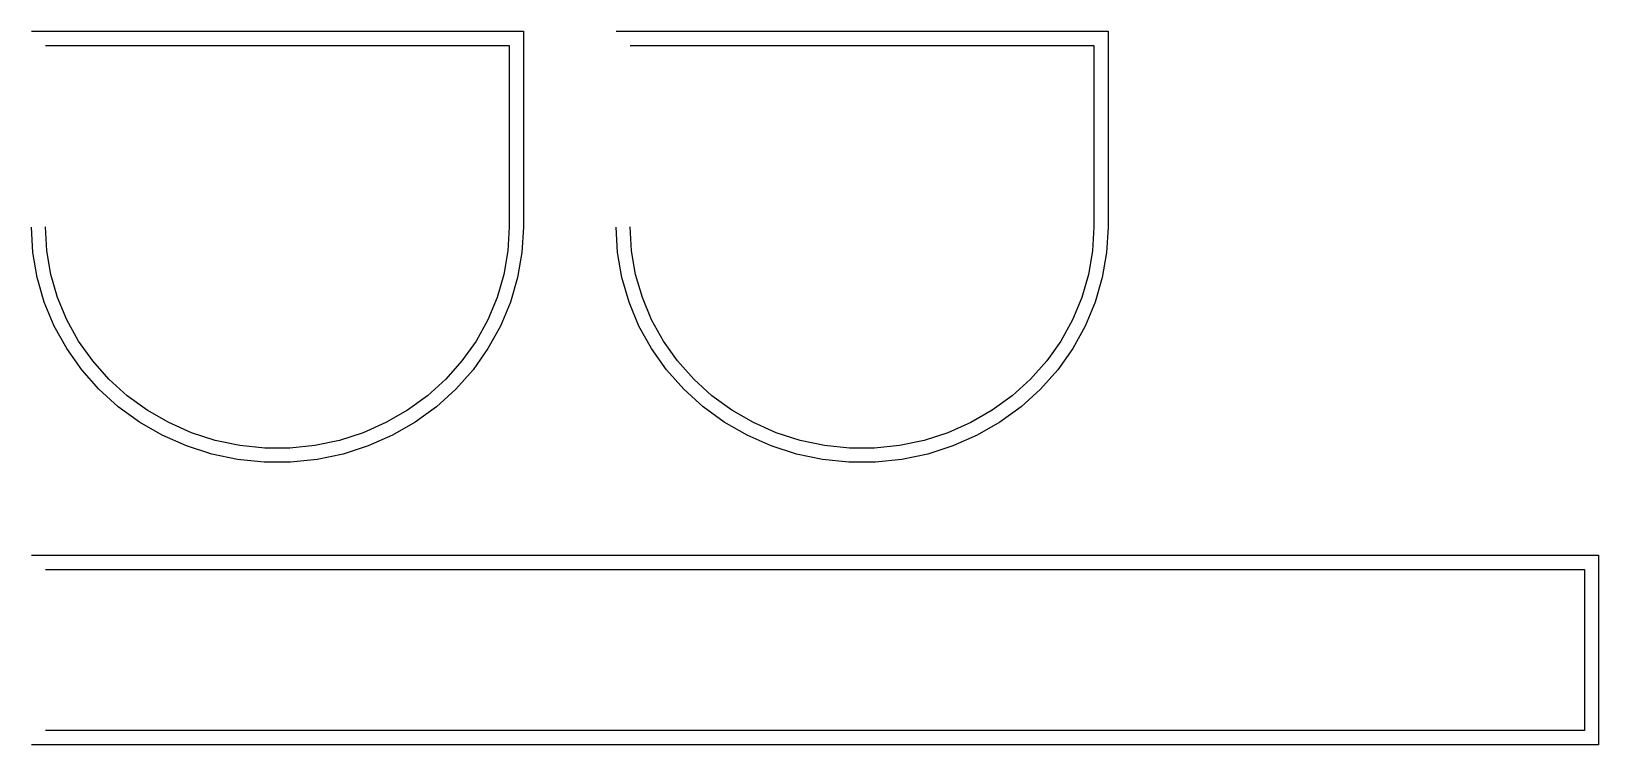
# Model space of a CAD drawing. Header units: millimetres. Extents: x -7 to 770, y -347 to 7.
import ezdxf

# ---------------------------------------------------------------- set-up
doc = ezdxf.new("R2010")
doc.units = ezdxf.units.MM

msp = doc.modelspace()

# ---------------------------------------------------------------- linework, layer by layer
for points in [[(-7, 7), (237, 7), (237, -90.1982), (236.2922, -102.685), (234.144, -115.2187), (230.5931, -127.452), (225.6829, -139.2398), (219.4733, -150.4431), (212.0396, -160.9302), (203.4712, -170.5791), (193.8706, -179.278), (183.3515, -186.9267), (172.038, -193.4378), (160.0628, -198.7373), (147.5654, -202.7651), (134.6911, -205.4757), (121.5891, -206.8387), (108.4109, -206.8387), (95.3089, -205.4757), (82.4346, -202.7651), (69.9372, -198.7373), (57.962, -193.4378), (46.6485, -186.9267), (36.1294, -179.278), (26.5288, -170.5791), (17.9604, -160.9302), (10.5267, -150.4431), (4.3171, -139.2398), (-0.5931, -127.452), (-4.144, -115.2187), (-6.2922, -102.685), (-7, -90.1982)], [(0, 0), (230, 0), (230, -90), (229.3259, -101.8931), (227.3114, -113.6467), (223.9801, -125.1232), (219.3712, -136.1878), (213.5386, -146.7109), (206.5507, -156.5692), (198.4895, -165.6469), (189.4494, -173.8378), (179.5365, -181.0458), (168.867, -187.1863), (157.5659, -192.1874), (145.7658, -195.9905), (133.6049, -198.5509), (121.226, -199.8387), (108.774, -199.8387), (96.3951, -198.5509), (84.2342, -195.9905), (72.4341, -192.1874), (61.133, -187.1863), (50.4635, -181.0458), (40.5506, -173.8378), (31.5105, -165.6469), (23.4493, -156.5692), (16.4614, -146.7109), (10.6288, -136.1878), (6.0199, -125.1232), (2.6886, -113.6467), (0.6741, -101.8931), (0, -90)], [(283, 7), (527, 7), (527, -90.1982), (526.2922, -102.685), (524.144, -115.2187), (520.5931, -127.452), (515.6829, -139.2398), (509.4733, -150.4431), (502.0396, -160.9302), (493.4712, -170.5791), (483.8706, -179.278), (473.3515, -186.9267), (462.038, -193.4378), (450.0628, -198.7373), (437.5654, -202.7651), (424.6911, -205.4757), (411.5891, -206.8387), (398.4109, -206.8387), (385.3089, -205.4757), (372.4346, -202.7651), (359.9372, -198.7373), (347.962, -193.4378), (336.6485, -186.9267), (326.1294, -179.278), (316.5288, -170.5791), (307.9604, -160.9302), (300.5267, -150.4431), (294.3171, -139.2398), (289.4069, -127.452), (285.856, -115.2187), (283.7078, -102.685), (283, -90.1982)], [(290, 0), (520, 0), (520, -90), (519.3259, -101.8931), (517.3114, -113.6467), (513.9801, -125.1232), (509.3712, -136.1878), (503.5386, -146.7109), (496.5507, -156.5692), (488.4895, -165.6469), (479.4494, -173.8378), (469.5365, -181.0458), (458.867, -187.1863), (447.5659, -192.1874), (435.7658, -195.9905), (423.6049, -198.5509), (411.226, -199.8387), (398.774, -199.8387), (386.3951, -198.5509), (374.2342, -195.9905), (362.4341, -192.1874), (351.133, -187.1863), (340.4635, -181.0458), (330.5506, -173.8378), (321.5105, -165.6469), (313.4493, -156.5692), (306.4614, -146.7109), (300.6288, -136.1878), (296.0199, -125.1232), (292.6886, -113.6467), (290.6741, -101.8931), (290, -90)], [(-7, -253), (770.3, -253), (770.3, -347), (-7, -347)], [(0, -260), (763.3, -260), (763.3, -340), (0, -340)]]:
    msp.add_lwpolyline(points)

doc.saveas('drawing.dxf')
